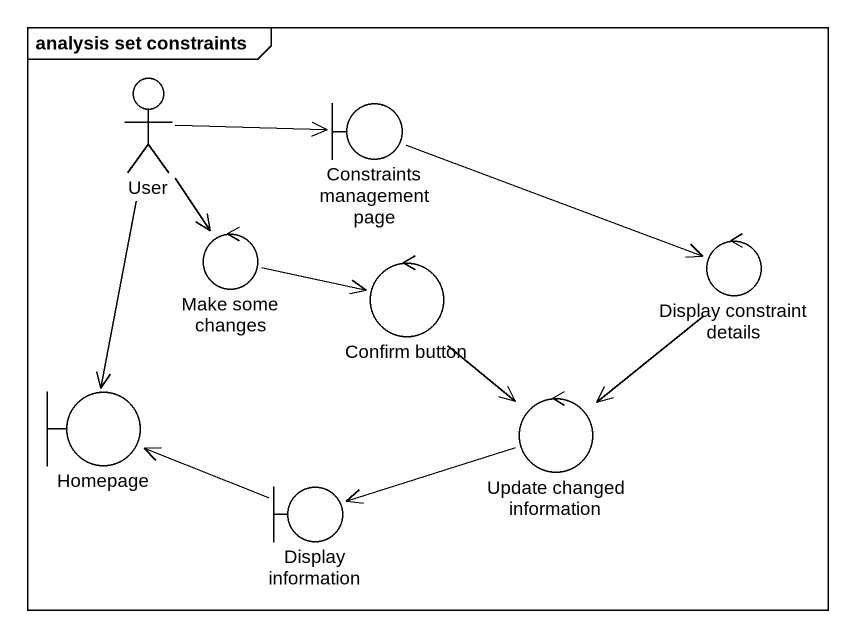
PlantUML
@startuml
mainframe analysis set constraints
actor User
boundary "Constraints management page" as Constraints_management_page
control "Make some changes" as Make_some_changes
control "Display constraint details" as Display_constraint_details
control "Confirm button" as Confirm_button
boundary Homepage
control "Update changed information" as Update_changed_information
boundary "Display information" as Display_information
User -right-> Constraints_management_page
User --> Make_some_changes
User --> Homepage
Constraints_management_page -right-> Display_constraint_details
Make_some_changes -right-> Confirm_button
Display_constraint_details --> Update_changed_information
Confirm_button --> Update_changed_information
Update_changed_information -left-> Display_information
Display_information -left-> Homepage
@enduml
